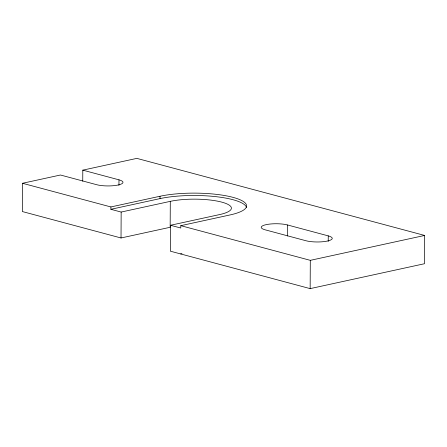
<?xml version="1.0" encoding="UTF-8"?>
<svg xmlns="http://www.w3.org/2000/svg" width="447" height="447" viewBox="0 0 447 447"><rect width="100%" height="100%" fill="white"/><g stroke="black" fill="none" stroke-linecap="round" stroke-linejoin="round"><path stroke-width="0.67" d="M82.801 170.151L118.98 179.839A15.176 3.671 0.3 0 1 118.092 185.019A15.176 3.671 0.3 0 1 96.647 184.7L60.468 175.012L22.495 183.281L22.35 211.554L121.025 237.977L170.162 227.277L170.296 201.357A36.425 8.811 0.3 0 1 221.768 202.128A36.425 8.811 0.3 0 1 219.633 214.571L170.497 225.271L170.363 251.186L310.151 288.622L424.505 263.719L424.65 235.446L136.849 158.378L82.801 170.151L82.745 181.186M170.296 201.357L121.159 212.057L110.884 209.308L110.895 206.95L22.495 183.281M118.952 185.354L118.98 179.839M121.025 237.977L121.159 212.057M110.884 209.308L160.015 198.608L160.032 196.25A51.606 12.482 0.3 0 1 232.943 197.339A51.606 12.482 0.3 0 1 229.926 214.968L180.789 225.668L180.778 228.02L170.497 225.271M287.494 236.01L287.55 224.975A15.176 3.671 0.3 0 0 266.105 224.657A15.176 3.671 0.3 0 0 265.216 229.836L305.921 240.737A15.176 3.671 0.3 0 0 327.366 241.056A15.176 3.671 0.3 0 0 328.254 235.876L287.55 224.975M310.151 288.622L310.296 260.344L180.789 225.668M328.227 241.391L328.254 235.876M110.895 206.95L160.032 196.25M180.638 253.941L182.007 253.645M310.296 260.344L424.65 235.446M160.015 198.608A51.606 12.482 0.3 0 1 214.191 196.473A51.606 12.482 0.3 0 1 246.465 207.43"/></g></svg>
